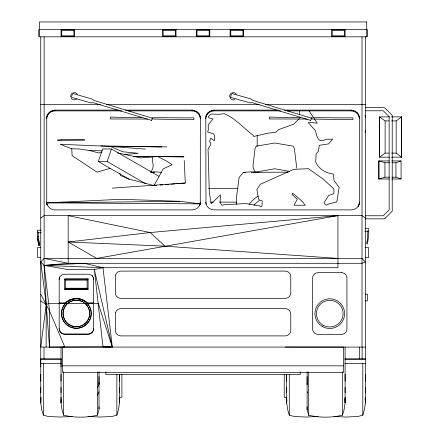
<?xml version="1.0" encoding="UTF-8"?>
<svg xmlns="http://www.w3.org/2000/svg" width="439" height="439" viewBox="0 0 439 439"><rect width="100%" height="100%" fill="white"/><g stroke="black" fill="none" stroke-linecap="round" stroke-linejoin="round"><path stroke-width="0.66" d="M72.155 416.49L60.11 417.05L48.323 416.49L43.335 415.184L41.749 409.763L40.745 402.969L40.745 359.42L61.208 359.409M43.335 415.184L43.335 363.278M99.016 406.723L99.016 409.763L97.431 415.184C86.499 417.807 74.553 417.813 63.622 415.184L62.036 409.763L61.032 402.969L61.037 347.178M63.622 415.184L63.628 371.773M97.431 371.773L97.431 415.184M99.016 371.762L99.016 409M119.446 397.136C119.809 403.26 118.821 409.389 116.856 415.184L111.868 416.49L100.081 417.05L88.036 416.49M119.446 392.773L119.446 387.407M119.446 381.184L119.446 374.302L119.446 402.969L119.183 398.552M318.099 416.49L306.054 417.05L294.267 416.49L289.279 415.184L289.285 374.456M345.098 347.189L345.103 402.969L344.099 409.763L342.513 415.184C331.582 417.813 319.636 417.807 308.705 415.184L307.119 409.763L307.119 406.723M307.119 384.58L307.119 376.629M307.119 409.763L307.119 371.762M307.119 384.098L307.119 383.724M308.705 414.339L308.705 415.184L308.705 371.795M345.103 397.136L345.103 402.969L344.834 398.552M345.103 392.773L345.103 387.407M345.098 381.184L345.098 374.302M365.391 397.136C365.753 403.26 364.771 409.389 362.801 415.184L357.812 416.49L346.025 417.05L333.98 416.49M365.391 392.773L365.391 387.407M365.391 381.184L365.391 374.302M46.117 347.079L46.238 304.545L44.13 265.403L44.13 36.832M110.529 346.887L49.497 347.079L49.618 311.174L44.13 265.403L40.745 262.012L44.13 258.412L362.005 258.412L365.391 262.012L362.005 263.296L68.188 263.296L44.13 265.403L68.188 269.568L94.341 269.568L102.989 267.708L337.948 267.708L337.948 215.631L150.176 232.538L68.188 241.982L96.629 258.412L337.948 215.631M236.418 204.409L236.44 197.599L239.129 177.46L243.327 172.428L250.878 171.814L258.609 172.302M367.915 230.568L367.432 239.365L366.642 243.727L367.487 243.881L368.716 235.035L368.771 228.587L364.908 228.587M40.745 402.969L41.046 397.921M61.032 402.969L61.224 399.814M286.881 399.814L286.689 402.969L287.693 409.763L289.279 415.184M200.272 203.081L200.063 204.876L200.343 202.061M46.748 202.061L47.028 204.876L46.748 202.851L200.272 203.872L200.343 117.926C200.343 113.602 196.403 110.052 192.161 110.096L125.252 110.096M359.321 203.081L359.113 204.876L359.387 202.061M296.155 168.285L296.468 165.832L294.388 148.382L293.054 146.121L274.721 143.026L256.392 146.121L255.059 148.382L252.985 165.832L253.298 168.285L255.246 172.247L274.726 168.752L289.504 171.402M40.745 262.012L46.238 304.545L40.745 347.079L365.391 347.079M118.426 110.096L54.93 110.096C50.683 110.052 46.743 113.602 46.748 117.926L46.748 202.165M46.748 118.717L47.028 115.896M278.156 110.096L213.974 110.096C209.732 110.052 205.792 113.602 205.798 117.926L205.979 204.201M205.798 118.717L206.072 115.896M365.023 132.441L365.391 130.471M151.631 120.407L152.278 118.151L94.16 100.504L91.8 98.951L72.572 93.436L71.464 97.315L90.692 102.83L93.518 102.759L151.57 120.385M310.68 120.407L311.328 118.151L253.21 100.504L250.85 98.951L231.622 93.436L230.508 97.315L249.742 102.83L252.568 102.759L310.62 120.385M129.236 179.315L98.358 161.536L102.605 148.964L111.44 148.964L158.945 176.313M98.358 161.536L107.193 161.536L111.44 148.964M47.028 204.086C48.021 207.515 51.396 209.869 54.93 209.886L192.161 209.886C195.684 209.93 199.125 207.526 200.063 204.086M205.798 202.061C205.792 206.385 209.732 209.93 213.974 209.886L351.205 209.886C354.728 209.93 358.175 207.526 359.113 204.086M47.028 116.692C48.021 113.262 51.396 110.902 54.93 110.886L121.839 110.886M206.072 116.692C207.071 113.262 210.446 110.902 213.974 110.886L280.96 110.886M97.431 395.259L99.016 391.769M150.906 172.247L152.854 168.285L153.167 165.832L152.13 157.107M358.295 206.764L358.767 205.057M97.431 387.291L99.016 384.58L99.016 376.629M71.733 93.556L70.981 94.599L70.717 97.112M230.782 93.556C227.83 96.212 231.287 101.332 234.849 99.593M249.111 204.42L252.507 200.393L256.645 197.084L258.412 196.162M254.005 205.353L255.63 203.422L259.098 200.65M299.414 118.612L293.493 124.281L278.831 129.516L275.911 132.199L267.988 133.165L253.654 136.48L253.402 135.453C243.755 128.358 235.655 118.475 224.258 113.663L218.578 114.316L211 114.036L208.788 116.154L208.24 117.213L209.612 118.146L213.047 118.953L208.629 124.226L208.218 125.411L208.344 129.895L207.652 132.002L213.541 133.879L214.358 135.201L214.753 138.751L214.199 140.716L210.786 138.197L209.677 141.21L209.952 142.258L210.907 143.054L210.522 144.897L208.075 149.276L209.31 192.408L211.225 203.696L220.499 194.828L220.087 201.847L221.722 205.331L224.225 204.733L245.648 203.542L259.811 205.902L260.546 206.934L261.951 206.039L262.264 200.886L260.129 200.513L258.555 199.262L256.903 189.61L260.256 184.303L293.74 169.339L308.441 168.686L322.819 178.821L333.821 188.786L333.903 193.583L328.646 195.503L323.872 202.966L326.062 205.238L329.096 203.855L336.828 201.891L339.144 187.365L334.041 180.561L333.41 174.063C326.188 173.367 318.736 169.031 315.674 162.123L316.179 153.842L318.533 151.203L319.191 145.342L328.454 143.932L332.702 139.125L325.524 139.278L323.587 140.469L320.399 140.639L318.434 139.201L316.782 135.997L315.411 130.624L308.326 122.695L309.21 122.24L317.293 123.266L314.324 118.766M69.708 301.9L66.947 304.013A13.329 13.296 0 0 0 66.037 321.809A13.329 13.296 0 0 0 83.695 324.52A13.329 13.296 0 0 0 88.19 307.273M391.626 120.912L396.181 120.912L401.636 116.889L401.636 157.157L391.495 157.157M389.025 153.129L385.124 153.129L379.532 157.157L379.532 116.889L385.124 120.912L389.025 120.912M40.745 218.013L44.13 215.631L362.005 215.631L365.391 218.013M76.863 98.874C75.267 100.416 72.479 100.119 71.239 98.281M40.745 300.934L46.238 304.545L48.729 303.409L98.243 303.409L112.313 347.079L102.989 346.881L94.341 269.568L112.313 347.079L102.989 267.708L84.112 263.296L44.13 265.403L102.989 267.708M93.551 303.294L87.125 303.294L87.125 302.877C81.44 296.863 71.491 297.521 65.614 302.877L65.614 303.409M83.789 326.232A14.838 14.8 0 0 0 89.216 306.016L86.862 302.548C80.76 297.658 71.787 296.929 65.877 302.548L63.523 306.016A14.838 14.8 0 0 0 68.95 326.232M392.06 162.743L395.945 162.743L401.076 160.937L401.076 178.997L391.742 178.997M93.551 302.877L86.862 302.948C82.208 298.07 74.855 297.615 68.95 300.32L65.877 302.948L59.188 302.877M389.475 177.191L384.943 177.191L379.071 178.997L379.071 160.937L384.943 162.743L389.475 162.743M110.107 168.389L96.975 172.148L72.106 155.593L71.755 148.783L60.198 144.266L110.43 146.423L166.946 146.856M72.797 92.843L75.316 92.667L77.363 94.149M231.847 92.843L234.366 92.667L236.412 94.149M101.952 152.349L98.715 152.942L89.485 150.506L79.025 148.98L71.755 148.783M37.364 231.946L37.419 236.742L38.648 245.379L39.494 245.225L38.703 240.61M124.885 154.495L138.197 153.321L122.679 151.746L110.43 146.423L145.479 149.09M154.687 185.499L156.728 185.335M160.131 185.06L162.853 184.841M165.574 184.616L168.977 184.342M171.018 184.177L175.101 183.848M176.462 183.732L185.307 183.019L184.215 160.542M112.362 188.117L185.307 183.019M150.747 172.099L155.258 171.814L161.552 172.324M152.097 117.833C166.035 117.487 179.952 118.047 193.901 117.8L193.884 119.693C179.941 119.205 166.019 119.518 152.092 118.931M147.515 119.062L110.288 118.964L110.304 117.07L131.201 117.575L141.654 117.345M311.147 117.833C325.085 117.487 339.001 118.047 352.951 117.8L352.934 119.693C338.99 119.205 325.069 119.518 311.136 118.931M307.218 119.046L269.337 118.964L269.354 117.07L290.25 117.575L300.699 117.345M245.33 172.395L243.327 172.428L245.319 172.412M251.333 172.302L288.083 172.181M179.518 201.298L46.748 202.851L120.972 199.284L179.518 201.298L200.272 203.872M39.395 29.391L366.741 29.391M366.066 29.726L367.416 29.726L367.416 36.492L366.066 36.492M40.745 104.356L100.377 104.356M106.468 104.356L259.246 104.356M265.408 104.356L365.391 104.356M365.402 107.681L384.559 107.681L392.225 115.347L392.225 211.175L384.559 218.847L365.391 218.847M284.296 110.096L351.205 110.096C355.453 110.052 359.393 113.602 359.387 117.926L359.387 202.851M365.402 110.771L383.28 110.771L389.141 116.626L389.141 209.897L383.28 215.758L365.391 215.758M127.979 110.886L192.161 110.886C196.403 110.847 200.343 114.392 200.343 118.717M287.029 110.886L351.205 110.886C355.453 110.847 359.393 114.392 359.387 118.717M389.481 116.889L379.433 116.889L379.433 157.157L389.481 157.157M391.495 116.889L401.636 116.889M391.626 153.129L396.181 153.129L401.636 157.157M389.212 160.937L378.539 160.937L378.539 178.997L389.212 178.997M391.742 160.937L401.076 160.937M392.06 177.191L395.945 177.191L401.076 178.997M208.552 188.391L238.026 188.391M210.61 202.138L213.349 202.138M219.522 202.138L236.659 202.138M41.228 230.195L37.364 230.195L37.364 232.341M364.825 231.227L367.904 231.227M41.31 232.791L38.231 232.791L38.22 232.341L38.281 236.698M40.745 247.656L37.474 247.656L37.474 257.474L40.745 257.474M365.391 247.656L368.661 247.656L368.661 257.474L365.391 257.474M64.643 279.204L88.096 279.204M65.62 280.126L87.12 280.126M65.62 288.242L87.12 288.242M64.643 289.164L88.096 289.164M365.391 294.168L367.416 294.168L367.416 300.934L365.391 300.934M59.188 303.294L65.614 303.294M40.745 358.795L61.186 358.795M344.994 358.795L365.391 358.795M344.928 359.409L365.391 359.409M40.745 363.47L61.208 363.47M344.928 363.47L365.391 363.47M62.563 365.841L343.572 365.841M119.178 397.29L121.905 397.29L121.905 374.291M286.958 397.29L284.231 397.29L284.231 374.291M285.312 347.029L343.572 347.079L343.572 372.42L62.563 372.42L62.563 347.079L64.769 346.881L49.618 311.174L40.745 294.168M149.759 156.503L133.357 156.333L183.925 156.855L152.492 156.531M150.797 172.242L154.802 172.302M100.8 145.863L162.029 146.983M89.485 150.506L102.314 150.862M68.188 241.982L165.042 246.186L337.948 258.412M44.13 258.412L68.188 263.296L68.188 215.631L150.176 232.538L165.042 246.186M117.636 152.915L140.705 157.936L157.596 156.525L166.365 160.932L172.17 164.647L163.176 168.883L154.007 185.554L128.786 179.057L120.385 175.424L119.874 173.438M107.193 161.536L145.786 183.76M83.031 301.9L84.403 302.948M84.859 303.294L85.792 304.013A13.329 13.296 0 0 1 87.91 306.768M309.127 110.886L313.578 117.641M307.119 391.769L307.646 392.932M365.007 115.15L365.391 117.175M39.494 245.225L38.281 236.297M37.419 236.347L38.648 245.379M46.238 304.545L49.497 347.079M365.089 397.921L365.391 402.969L365.391 36.832M99.016 384.098L99.016 382.61M401.542 116.889L401.542 157.157M396.181 120.912L396.181 153.129M395.945 162.743L395.945 177.191M385.124 120.912L385.124 153.129M384.943 162.743L384.943 177.191M362.801 363.278L362.801 415.184M362.115 347.309L362.115 358.795M362.005 36.832L362.005 347.079M359.387 347.309L359.387 358.795M359.113 115.896L359.113 116.692M358.295 114.008L358.295 114.804M356.995 112.389L356.995 113.18M355.299 111.144L355.299 111.934M353.324 110.365L353.324 111.155M351.205 110.096L351.205 110.886M342.508 371.789L342.513 415.184M300.243 371.849L300.243 374.56L105.887 374.56L105.887 371.849M299.414 110.886L299.414 114.749M286.689 381.184L286.689 374.302L286.689 402.969L286.689 397.136M286.689 387.407L286.689 392.773M257.177 135.382L257.177 146.341M213.974 110.096L213.974 110.886M211.861 110.365L211.861 111.155M209.886 111.144L209.886 111.934M208.19 112.389L208.19 113.18M206.89 114.008L206.89 114.804M200.063 115.896L200.063 116.692M199.718 205.057L199.718 205.847M199.246 114.008L199.246 114.804M197.945 112.389L197.945 113.18M196.249 111.144L196.249 111.934M194.274 110.365L194.274 111.155M192.161 110.096L192.161 110.886M116.856 374.456L116.856 415.184M87.12 279.775L87.12 288.593L65.62 288.593L65.62 279.775M83.789 300.32L83.789 300.594M61.037 359.409L61.037 366.971M61.037 374.302L61.037 381.184M61.037 387.407L61.037 392.773M61.032 397.136L61.032 402.305M54.93 110.096L54.93 110.886M52.812 110.365L52.812 111.155M50.836 111.144L50.836 111.934M49.141 112.389L49.141 113.18M47.84 114.008L47.84 114.804M44.021 347.309L44.021 358.795M40.745 36.832L40.745 366.971M40.745 374.302L40.745 381.184M40.745 387.407L40.745 392.773M40.745 397.136L40.745 402.305M38.72 29.726L38.72 36.492M93.551 279.385A5.455 5.158 0 0 0 88.096 274.227L64.643 274.227A5.455 5.158 0 0 0 59.188 279.385M59.375 277.514A5.455 5.158 0 0 0 59.188 278.847L59.188 328.756A5.455 5.444 0 0 0 64.643 334.2L88.096 334.2A5.455 5.444 0 0 0 93.551 328.756L93.551 278.847A5.455 5.158 0 0 0 93.364 277.514M92.272 275.533A5.455 5.158 0 0 1 92.821 276.274M70.213 301.62A13.329 13.296 0 0 1 82.527 301.62M83.223 326.539A14.838 14.8 0 0 1 69.516 326.539M59.188 328.646A5.455 5.444 0 0 0 64.643 334.084L88.096 334.084A5.455 5.444 0 0 0 93.551 328.646M115.556 275.143L115.369 292.917C115.347 295.837 117.904 298.388 120.824 298.372L285.312 298.372C288.231 298.388 290.788 295.837 290.766 292.917L290.766 276.554C290.788 273.634 288.231 271.082 285.312 271.099L120.824 271.099C118.409 271.11 116.192 272.817 115.556 275.143M115.556 312.667L115.369 330.441C115.347 333.36 117.904 335.912 120.824 335.895L285.312 335.895C288.231 335.912 290.788 333.36 290.766 330.441L290.766 314.077C290.788 311.158 288.231 308.606 285.312 308.622L120.824 308.622C118.409 308.633 116.192 310.34 115.556 312.667M292.594 193.281L292.067 194.526L297.296 199.279L294.031 205.238L305.335 205.238L302.526 201.792L295.398 195.267L292.594 193.281M65.877 303.064L63.523 306.126A14.838 14.8 0 0 0 76.37 328.328A14.838 14.8 0 0 0 89.216 306.126L86.862 303.064A14.838 14.8 0 0 0 65.877 303.064M69.708 302.016L66.947 304.128A13.329 13.296 0 0 0 66.947 322.928A13.329 13.296 0 0 0 85.792 322.928A13.329 13.296 0 0 0 85.792 304.128L83.031 302.016A13.329 13.296 0 0 0 69.708 302.016M61.465 139.953L57.449 140.107L84.722 139.926L61.465 139.953M366.741 21.95L39.395 21.95L39.395 36.832L366.741 36.832L366.741 21.95M74.564 29.726L61.037 29.726L61.037 36.492L74.564 36.492L74.564 29.726M176.017 29.726L162.485 29.726L162.485 36.492L176.017 36.492L176.017 29.726M209.831 29.726L196.304 29.726L196.304 36.492L209.831 36.492L209.831 29.726M243.65 29.726L230.124 29.726L230.124 36.492L243.65 36.492L243.65 29.726M345.098 29.726L331.571 29.726L331.571 36.492L345.098 36.492L345.098 29.726M73.889 30.406L61.712 30.406L61.712 35.817L73.889 35.817L73.889 30.406M175.337 30.406L163.165 30.406L163.165 35.817L175.337 35.817L175.337 30.406M209.156 30.406L196.979 30.406L196.979 35.817L209.156 35.817L209.156 30.406M242.97 30.406L230.799 30.406L230.799 35.817L242.97 35.817L242.97 30.406M344.423 30.406L332.246 30.406L332.246 35.817L344.423 35.817L344.423 30.406M341.493 272.63L318.039 272.63A5.455 5.455 0 0 0 312.584 278.085L312.584 328.91A5.455 5.455 0 0 0 318.039 334.364L341.493 334.364A5.455 5.455 0 0 0 346.947 328.91L346.947 278.085A5.455 5.455 0 0 0 341.493 272.63M88.096 278.847L64.643 278.847L64.643 289.52L88.096 289.52L88.096 278.847M322.347 326.49A14.838 14.838 0 0 0 344.604 313.638A14.838 14.838 0 0 0 322.347 300.792A14.838 14.838 0 0 0 322.347 326.49M323.104 325.184A13.329 13.329 0 0 0 343.095 313.638A13.329 13.329 0 0 0 323.104 302.098A13.329 13.329 0 0 0 323.104 325.184"/></g></svg>
